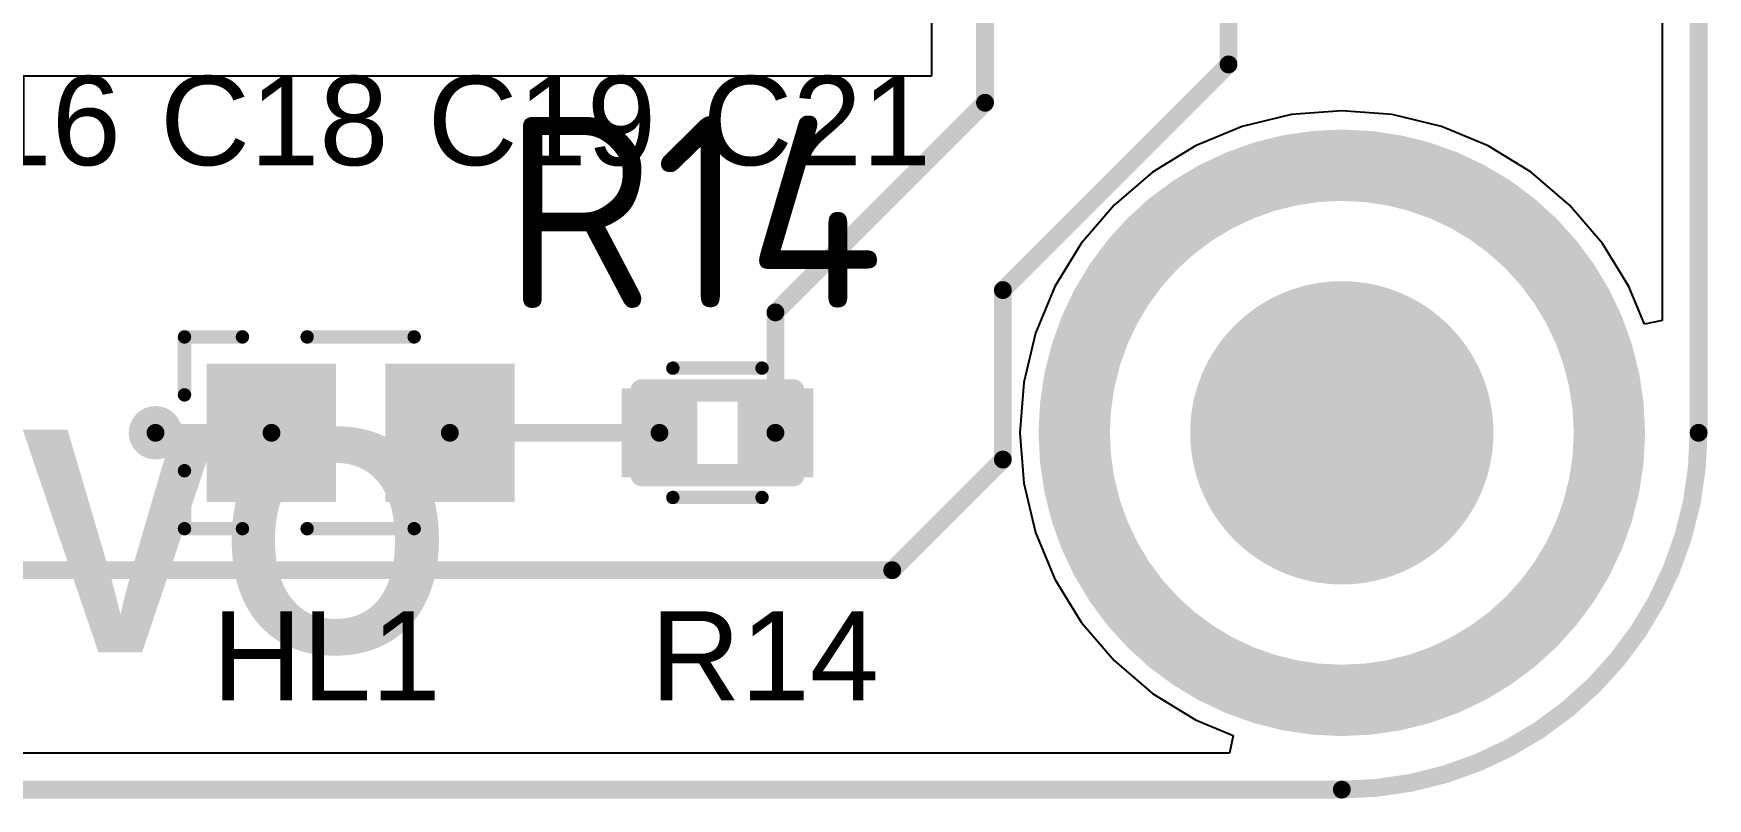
# Model space of a CAD drawing. Header units: inches. Extents: x -1.5 to 75.1, y -0.1 to 70.1.
# Drawn here: x 56.33 to 75.1, y -0.1 to 8.48 of the extents above; entities that cross this region are included whole.
import ezdxf

# ---------------------------------------------------------------- set-up
doc = ezdxf.new("R2010")
doc.units = ezdxf.units.IN
for name, color, linetype in [('Assembly Notes', 56, 'Continuous'), ('Bottom Layer', 5, 'Continuous'), ('Bottom Solder', 6, 'Continuous'), ('Keep-Out Layer', 6, 'Continuous'), ('Mechanical 4', 56, 'Continuous'), ('Pad Holes', 156, 'Continuous'), ('Top Layer', 1, 'Continuous'), ('Top Overlay', 2, 'Continuous'), ('Top Paste', 8, 'Continuous'), ('Top Solder', 216, 'Continuous'), ('Via Holes', 16, 'Continuous')]:
    doc.layers.add(name, color=color, linetype=linetype)
doc.styles.add('Arial', font='', dxfattribs={"height": 0.2})
doc.styles.add('Century Gothic_Bold', font='', dxfattribs={"height": 0.2})
doc.styles.add('GOST type B', font='', dxfattribs={"height": 0.2})
doc.styles.get('Arial').set_extended_font_data('Arial')
doc.styles.get('Century Gothic_Bold').set_extended_font_data('Century Gothic', bold=True)
doc.styles.get('GOST type B').set_extended_font_data('GOST type B')

# ---------------------------------------------------------------- blocks, each defined once
blk = doc.blocks.new('0603R_125')
at = {"layer": 'Top Layer'}
for points in [[(-1.05000171, -0.47500032), (-1.05000171, 0.47500032), (-0.25000077, 0.47500032), (-0.25000077, -0.47500032)], [(0.24999823, -0.47500032), (0.24999823, 0.47500032), (1.04999917, 0.47500032), (1.04999917, -0.47500032)]]:
    blk.add_hatch(color=1, dxfattribs=at).paths.add_polyline_path(points)
at = {"layer": 'Top Paste'}
for points in [[(-1.05000171, -0.47500032), (-1.05000171, 0.47500032), (-0.25000077, 0.47500032), (-0.25000077, -0.47500032)], [(0.24999823, -0.47500032), (0.24999823, 0.47500032), (1.04999917, 0.47500032), (1.04999917, -0.47500032)]]:
    blk.add_hatch(color=8, dxfattribs=at).paths.add_polyline_path(points)
at = {"layer": 'Top Solder'}
for points in [[(-1.07500293, -0.50000154), (-1.07500293, 0.50000154), (-0.22499955, 0.50000154), (-0.22499955, -0.50000154)], [(0.22499701, -0.50000154), (0.22499701, 0.50000154), (1.07500039, 0.50000154), (1.07500039, -0.50000154)]]:
    blk.add_hatch(color=216, dxfattribs=at).paths.add_polyline_path(points)
at = {"layer": 'Assembly Notes'}
for points in [[(-0.8500008399999999, -0.47500032, 0.2499995, 0.2499995, 0), (-0.8500008399999999, 0.47500032, 0.2499995, 0.2499995, 0)], [(-0.8500008399999999, 0.47500032, 0.2499995, 0.2499995, 0), (0.8499983, 0.47500032, 0.2499995, 0.2499995, 0)], [(0.8499983, -0.47500032, 0.2499995, 0.2499995, 0), (0.8499983, 0.47500032, 0.2499995, 0.2499995, 0)], [(-0.8500008399999999, -0.47500032, 0.2499995, 0.2499995, 0), (0.8499983, -0.47500032, 0.2499995, 0.2499995, 0)]]:
    blk.add_lwpolyline(points, format="xyseb", dxfattribs=at)
for points in [[(-0.9125000799999999, 0.47500032, 0.12499848, 0.12499848, 1), (-0.7875015999999999, 0.47500032, 0.12499848, 0.12499848, 1)], [(-0.9125000799999999, 0.47500032, 0.12499848, 0.12499848, 1), (-0.7875015999999999, 0.47500032, 0.12499848, 0.12499848, 1)], [(0.78749906, 0.47500032, 0.12499848, 0.12499848, 1), (0.9124975399999999, 0.47500032, 0.12499848, 0.12499848, 1)], [(0.78749906, 0.47500032, 0.12499848, 0.12499848, 1), (0.9124975399999999, 0.47500032, 0.12499848, 0.12499848, 1)], [(-0.9125000799999999, -0.47500032, 0.12499848, 0.12499848, 1), (-0.7875015999999999, -0.47500032, 0.12499848, 0.12499848, 1)], [(-0.9125000799999999, -0.47500032, 0.12499848, 0.12499848, 1), (-0.7875015999999999, -0.47500032, 0.12499848, 0.12499848, 1)], [(0.78749906, -0.47500032, 0.12499848, 0.12499848, 1), (0.9124975399999999, -0.47500032, 0.12499848, 0.12499848, 1)], [(0.78749906, -0.47500032, 0.12499848, 0.12499848, 1), (0.9124975399999999, -0.47500032, 0.12499848, 0.12499848, 1)]]:
    blk.add_lwpolyline(points, format="xyseb", close=True, dxfattribs=at)
at = {"layer": 'Top Overlay'}
for points in [[(-0.499999, 0.72499982, 0.1499997, 0.1499997, 0), (0.499999, 0.72499982, 0.1499997, 0.1499997, 0)], [(-0.499999, -0.72499982, 0.1499997, 0.1499997, 0), (0.499999, -0.72499982, 0.1499997, 0.1499997, 0)]]:
    blk.add_lwpolyline(points, format="xyseb", dxfattribs=at)
for points in [[(-0.53749956, 0.72499982, 0.07499858, 0.07499858, 1), (-0.46249844, 0.72499982, 0.07499858, 0.07499858, 1)], [(0.46249844, 0.72499982, 0.07499858, 0.07499858, 1), (0.53749956, 0.72499982, 0.07499858, 0.07499858, 1)], [(-0.53749956, -0.72499982, 0.07499858, 0.07499858, 1), (-0.46249844, -0.72499982, 0.07499858, 0.07499858, 1)], [(0.46249844, -0.72499982, 0.07499858, 0.07499858, 1), (0.53749956, -0.72499982, 0.07499858, 0.07499858, 1)]]:
    blk.add_lwpolyline(points, format="xyseb", close=True, dxfattribs=at)
at = {"layer": 'Assembly Notes', "style": 'GOST type B'}
blk.add_text('R14', height=2.15000078, rotation=360, dxfattribs=at).set_placement((-2.40000028, 1.39999974))
blk = doc.blocks.new('0805D_149')
at = {"layer": 'Top Layer'}
for points in [[(-1.70000041, -0.74999977), (-1.70000041, 0.74999977), (-0.30000067, 0.74999977), (-0.30000067, -0.74999977)], [(0.30000067, -0.74999977), (0.30000067, 0.74999977), (1.70000041, 0.74999977), (1.70000041, -0.74999977)]]:
    blk.add_hatch(color=1, dxfattribs=at).paths.add_polyline_path(points)
at = {"layer": 'Top Paste'}
for points in [[(-1.70000041, -0.74999977), (-1.70000041, 0.74999977), (-0.30000067, 0.74999977), (-0.30000067, -0.74999977)], [(0.30000067, -0.74999977), (0.30000067, 0.74999977), (1.70000041, 0.74999977), (1.70000041, -0.74999977)]]:
    blk.add_hatch(color=8, dxfattribs=at).paths.add_polyline_path(points)
at = {"layer": 'Top Solder'}
for points in [[(-1.72500163, -0.77500099), (-1.72500163, 0.77500099), (-0.27499945, 0.77500099), (-0.27499945, -0.77500099)], [(0.27499945, -0.77500099), (0.27499945, 0.77500099), (1.72500163, 0.77500099), (1.72500163, -0.77500099)]]:
    blk.add_hatch(color=216, dxfattribs=at).paths.add_polyline_path(points)
at = {"layer": 'Top Overlay'}
for points in [[(0.5999987999999999, 1.07499912, 0.1499997, 0.1499997, 0), (-0.5999987999999999, 1.07499912, 0.1499997, 0.1499997, 0)], [(1.97499986, 1.07499912, 0.1499997, 0.1499997, 0), (1.32500116, 1.07499912, 0.1499997, 0.1499997, 0)], [(1.97499986, 1.07499912, 0.1499997, 0.1499997, 0), (1.97499986, 0.4250004199999999, 0.1499997, 0.1499997, 0)], [(1.97499986, -0.4250004199999999, 0.1499997, 0.1499997, 0), (1.97499986, -1.07499912, 0.1499997, 0.1499997, 0)], [(0.5999987999999999, -1.07499912, 0.1499997, 0.1499997, 0), (-0.5999987999999999, -1.07499912, 0.1499997, 0.1499997, 0)], [(1.97499986, -1.07499912, 0.1499997, 0.1499997, 0), (1.32500116, -1.07499912, 0.1499997, 0.1499997, 0)]]:
    blk.add_lwpolyline(points, format="xyseb", dxfattribs=at)
for points in [[(-0.63749936, 1.07499912, 0.07499858, 0.07499858, 1), (-0.56249824, 1.07499912, 0.07499858, 0.07499858, 1)], [(0.56249824, 1.07499912, 0.07499858, 0.07499858, 1), (0.63749936, 1.07499912, 0.07499858, 0.07499858, 1)], [(1.2875006, 1.07499912, 0.07499858, 0.07499858, 1), (1.36250172, 1.07499912, 0.07499858, 0.07499858, 1)], [(1.9374993, 1.07499912, 0.07499858, 0.07499858, 1), (2.01250042, 1.07499912, 0.07499858, 0.07499858, 1)], [(1.9374993, 1.07499912, 0.07499858, 0.07499858, 1), (2.01250042, 1.07499912, 0.07499858, 0.07499858, 1)], [(1.9374993, 0.4250004199999999, 0.07499858, 0.07499858, 1), (2.01250042, 0.4250004199999999, 0.07499858, 0.07499858, 1)], [(1.9374993, -0.4250004199999999, 0.07499858, 0.07499858, 1), (2.01250042, -0.4250004199999999, 0.07499858, 0.07499858, 1)], [(-0.63749936, -1.07499912, 0.07499858, 0.07499858, 1), (-0.56249824, -1.07499912, 0.07499858, 0.07499858, 1)], [(0.56249824, -1.07499912, 0.07499858, 0.07499858, 1), (0.63749936, -1.07499912, 0.07499858, 0.07499858, 1)], [(1.2875006, -1.07499912, 0.07499858, 0.07499858, 1), (1.36250172, -1.07499912, 0.07499858, 0.07499858, 1)], [(1.9374993, -1.07499912, 0.07499858, 0.07499858, 1), (2.01250042, -1.07499912, 0.07499858, 0.07499858, 1)], [(1.9374993, -1.07499912, 0.07499858, 0.07499858, 1), (2.01250042, -1.07499912, 0.07499858, 0.07499858, 1)]]:
    blk.add_lwpolyline(points, format="xyseb", close=True, dxfattribs=at)

msp = doc.modelspace()

# ---------------------------------------------------------------- hatches: boundary and pattern name
at = {"layer": 'Bottom Layer'}
h = msp.add_hatch(color=5, dxfattribs=at)
edge = h.paths.add_edge_path()
edge.add_arc((57.6999989, 3.99999962), 0.2999994, 0, 360)
at = {"layer": 'Bottom Solder'}
h = msp.add_hatch(color=6, dxfattribs=at)
edge = h.paths.add_edge_path()
edge.add_arc((71.00000023999999, 3.99999962), 1.69999914, 0, 360)
at = {"layer": 'Pad Holes'}
h = msp.add_hatch(color=7, dxfattribs=at)
edge = h.paths.add_edge_path()
edge.add_arc((71.00000023999999, 3.99999962), 1.59999934, 0, 360)
at = {"layer": 'Top Layer'}
h = msp.add_hatch(color=1, dxfattribs=at)
edge = h.paths.add_edge_path()
edge.add_arc((57.6999989, 3.99999962), 0.2999994, 0, 360)
at = {"layer": 'Top Solder'}
h = msp.add_hatch(color=216, dxfattribs=at)
edge = h.paths.add_edge_path()
edge.add_arc((71.00000023999999, 3.99999962), 1.69999914, 0, 360)
at = {"layer": 'Via Holes'}
h = msp.add_hatch(color=7, dxfattribs=at)
edge = h.paths.add_edge_path()
edge.add_arc((57.6999989, 3.99999962), 0.1499997, 0, 360)

# ---------------------------------------------------------------- linework, layer by layer
at = {"layer": 'Bottom Layer'}
for p, q in [((74.59217745999999, 64.74240544), (74.59217745999999, 5.25759426)), ((70.43509407999998, 7.56667016), (69.88409949999999, 7.4343895)), ((71.00000023999999, 7.611130319999999), (70.43509407999998, 7.56667016)), ((71.5649064, 7.56667016), (71.00000023999999, 7.611130319999999)), ((72.11590097999999, 7.4343895), (71.5649064, 7.56667016)), ((69.88409949999999, 7.4343895), (69.36058009999999, 7.21753954)), ((72.63942038, 7.21753954), (72.11590097999999, 7.4343895)), ((69.36058009999999, 7.21753954), (68.87743146, 6.921466979999999)), ((73.12256902, 6.921466979999999), (72.63942038, 7.21753954)), ((68.87743146, 6.921466979999999), (68.44654586, 6.553454)), ((73.55345462, 6.553454), (73.12256902, 6.921466979999999)), ((68.44654586, 6.553454), (68.07853288, 6.1225684)), ((73.9214676, 6.1225684), (73.55345462, 6.553454)), ((68.07853288, 6.1225684), (67.78246032, 5.63941976)), ((74.21754016, 5.63941976), (73.9214676, 6.1225684)), ((67.78246032, 5.63941976), (67.56561036, 5.115900359999999)), ((74.39217786, 5.21781024), (74.21754016, 5.63941976)), ((74.59217745999999, 5.25759426), (74.39217786, 5.21781024)), ((67.56561036, 5.115900359999999), (67.4333297, 4.56490578)), ((67.4333297, 4.56490578), (67.38886953999999, 3.99999962)), ((67.38886953999999, 3.99999962), (67.4333297, 3.43509346)), ((67.4333297, 3.43509346), (67.56561036, 2.88409888)), ((67.56561036, 2.88409888), (67.78246032, 2.36057948)), ((67.78246032, 2.36057948), (68.07853288, 1.87743084)), ((68.07853288, 1.87743084), (68.44654586, 1.44654524)), ((68.44654586, 1.44654524), (68.87743146, 1.07853226)), ((68.87743146, 1.07853226), (69.36058009999999, 0.7824597)), ((69.36058009999999, 0.7824597), (69.78218962, 0.607822)), ((69.78218962, 0.607822), (69.7424056, 0.4078224)), ((69.7424056, 0.4078224), (5.25759426, 0.4078224))]:
    msp.add_line(p, q, dxfattribs=at)
at = {"layer": 'Keep-Out Layer'}
for points in [[(73.99999932, 3.99999962, 0.8000009399999999, 0.8000009399999999, 1), (68.00000116, 3.99999962, 0.8000009399999999, 0.8000009399999999, 1)], [(67.80000156, 3.99999962, 0.3999992, 0.3999992, 1), (68.20000076, 3.99999962, 0.3999992, 0.3999992, 1)], [(73.79999972, 3.99999962, 0.3999992, 0.3999992, 1), (74.19999892, 3.99999962, 0.3999992, 0.3999992, 1)]]:
    msp.add_lwpolyline(points, format="xyseb", close=True, dxfattribs=at)
at = {"layer": 'Mechanical 4'}
for points in [[(74.99999986, 3.99999962, 0.1999996, 0.1999996, 0), (74.99999986, 66.00000007999999, 0.1999996, 0.1999996, 0)], [(74.99999986, 3.99999962, 0.1999996, 0.1999996, -0.4142135623730951), (71.00000023999999, 0, 0.1999996, 0.1999996, 0)], [(3.99999962, 0, 0.1999996, 0.1999996, 0), (71.00000023999999, 0, 0.1999996, 0.1999996, 0)]]:
    msp.add_lwpolyline(points, format="xyseb", dxfattribs=at)
for points in [[(74.94999995999999, 3.99999962, 0.0999998, 0.0999998, 1), (75.04999975999999, 3.99999962, 0.0999998, 0.0999998, 1)], [(74.94999995999999, 3.99999962, 0.0999998, 0.0999998, 1), (75.04999975999999, 3.99999962, 0.0999998, 0.0999998, 1)], [(70.95000033999999, 0, 0.0999998, 0.0999998, 1), (71.05000014, 0, 0.0999998, 0.0999998, 1)], [(70.95000033999999, 0, 0.0999998, 0.0999998, 1), (71.05000014, 0, 0.0999998, 0.0999998, 1)]]:
    msp.add_lwpolyline(points, format="xyseb", close=True, dxfattribs=at)
at = {"layer": 'Top Layer'}
for p, q in [((66.39999928, 10.44999942), (66.39999928, 7.999999239999999)), ((66.39999928, 7.999999239999999), (48.59999931999999, 7.999999239999999))]:
    msp.add_line(p, q, dxfattribs=at)
for points in [[(67.00000062, 7.70000238, 0.1999996, 0.1999996, 0), (67.00000062, 10.81301114, 0.1999996, 0.1999996, 0)], [(69.73000024, 8.130001519999999, 0.1999996, 0.1999996, 0), (69.73000024, 10.87000112, 0.1999996, 0.1999996, 0)], [(67.20000021999999, 5.600001499999999, 0.1999996, 0.1999996, 0), (69.73000024, 8.130001519999999, 0.1999996, 0.1999996, 0)], [(64.64999769999999, 5.34999946, 0.1999996, 0.1999996, 0), (67.00000062, 7.70000238, 0.1999996, 0.1999996, 0)], [(67.20000021999999, 3.70000022, 0.1999996, 0.1999996, 0), (67.20000021999999, 5.600001499999999, 0.1999996, 0.1999996, 0)], [(64.64999769999999, 3.99999962, 0.1999996, 0.1999996, 0), (64.64999769999999, 5.34999946, 0.1999996, 0.1999996, 0)], [(57.6999989, 3.99999962, 0.1999996, 0.1999996, 0), (58.99999629999999, 3.99999962, 0.1999996, 0.1999996, 0)], [(58.99999629999999, 3.99999962, 0.1999996, 0.1999996, 0), (58.99999884, 4.000002159999999, 0.1999996, 0.1999996, 0)], [(60.99999992, 4.000002159999999, 0.1999996, 0.1999996, 0), (61.00000246, 3.99999962, 0.1999996, 0.1999996, 0)], [(61.00000246, 3.99999962, 0.1999996, 0.1999996, 0), (63.34999775999999, 3.99999962, 0.1999996, 0.1999996, 0)], [(65.9593804, 2.4593804, 0.1999996, 0.1999996, 0), (67.20000021999999, 3.70000022, 0.1999996, 0.1999996, 0)], [(45.60000024, 2.4593804, 0.1999996, 0.1999996, 0), (65.9593804, 2.4593804, 0.1999996, 0.1999996, 0)]]:
    msp.add_lwpolyline(points, format="xyseb", dxfattribs=at)
for points in [[(69.68000033999999, 8.130001519999999, 0.0999998, 0.0999998, 1), (69.78000014, 8.130001519999999, 0.0999998, 0.0999998, 1)], [(69.68000033999999, 8.130001519999999, 0.0999998, 0.0999998, 1), (69.78000014, 8.130001519999999, 0.0999998, 0.0999998, 1)], [(66.95000071999999, 7.70000238, 0.0999998, 0.0999998, 1), (67.05000052, 7.70000238, 0.0999998, 0.0999998, 1)], [(66.95000071999999, 7.70000238, 0.0999998, 0.0999998, 1), (67.05000052, 7.70000238, 0.0999998, 0.0999998, 1)], [(67.15000031999999, 5.600001499999999, 0.0999998, 0.0999998, 1), (67.25000012, 5.600001499999999, 0.0999998, 0.0999998, 1)], [(67.15000031999999, 5.600001499999999, 0.0999998, 0.0999998, 1), (67.25000012, 5.600001499999999, 0.0999998, 0.0999998, 1)], [(64.5999978, 5.34999946, 0.0999998, 0.0999998, 1), (64.6999976, 5.34999946, 0.0999998, 0.0999998, 1)], [(64.5999978, 5.34999946, 0.0999998, 0.0999998, 1), (64.6999976, 5.34999946, 0.0999998, 0.0999998, 1)], [(57.64999899999999, 3.99999962, 0.0999998, 0.0999998, 1), (57.7499988, 3.99999962, 0.0999998, 0.0999998, 1)], [(58.9499964, 3.99999962, 0.0999998, 0.0999998, 1), (59.0499962, 3.99999962, 0.0999998, 0.0999998, 1)], [(58.9499964, 3.99999962, 0.0999998, 0.0999998, 1), (59.0499962, 3.99999962, 0.0999998, 0.0999998, 1)], [(58.94999893999999, 4.000002159999999, 0.0999998, 0.0999998, 1), (59.04999874, 4.000002159999999, 0.0999998, 0.0999998, 1)], [(60.95000001999999, 4.000002159999999, 0.0999998, 0.0999998, 1), (61.04999982, 4.000002159999999, 0.0999998, 0.0999998, 1)], [(60.95000256, 3.99999962, 0.0999998, 0.0999998, 1), (61.05000236, 3.99999962, 0.0999998, 0.0999998, 1)], [(60.95000256, 3.99999962, 0.0999998, 0.0999998, 1), (61.05000236, 3.99999962, 0.0999998, 0.0999998, 1)], [(63.29999786, 3.99999962, 0.0999998, 0.0999998, 1), (63.39999766, 3.99999962, 0.0999998, 0.0999998, 1)], [(64.5999978, 3.99999962, 0.0999998, 0.0999998, 1), (64.6999976, 3.99999962, 0.0999998, 0.0999998, 1)], [(67.15000031999999, 3.70000022, 0.0999998, 0.0999998, 1), (67.25000012, 3.70000022, 0.0999998, 0.0999998, 1)], [(67.15000031999999, 3.70000022, 0.0999998, 0.0999998, 1), (67.25000012, 3.70000022, 0.0999998, 0.0999998, 1)], [(65.9093805, 2.4593804, 0.0999998, 0.0999998, 1), (66.00938029999999, 2.4593804, 0.0999998, 0.0999998, 1)], [(65.9093805, 2.4593804, 0.0999998, 0.0999998, 1), (66.00938029999999, 2.4593804, 0.0999998, 0.0999998, 1)]]:
    msp.add_lwpolyline(points, format="xyseb", close=True, dxfattribs=at)

# ---------------------------------------------------------------- block references
msp.add_blockref('0603R_125', (63.999999, 3.99999962))
at = {"rotation": 180}
msp.add_blockref('0805D_149', (59.99999938, 4.000002159999999), dxfattribs=at)

# ---------------------------------------------------------------- texts
at = {"layer": 'Top Overlay'}
for s, height, style, p in [('C16', 1.00000054, 'Arial', (54.75040358, 7.000161259999999)), ('C18', 1.00000054, 'Arial', (57.75040266, 7.000161259999999)), ('C19', 1.00000054, 'Arial', (60.75040427999999, 7.000161259999999)), ('C21', 1.00000054, 'Arial', (63.83371028, 7.000161259999999)), ('SERVO', 2.50000008, 'Century Gothic_Bold', (49.3137063, 1.53702258)), ('HL1', 1.00000054, 'Arial', (58.33371112, 1.00016056)), ('R14', 1.00000054, 'Arial', (63.25040436, 1.00016056))]:
    msp.add_text(s, height=height, dxfattribs=dict(at, style=style)).set_placement(p)

doc.saveas('drawing.dxf')
